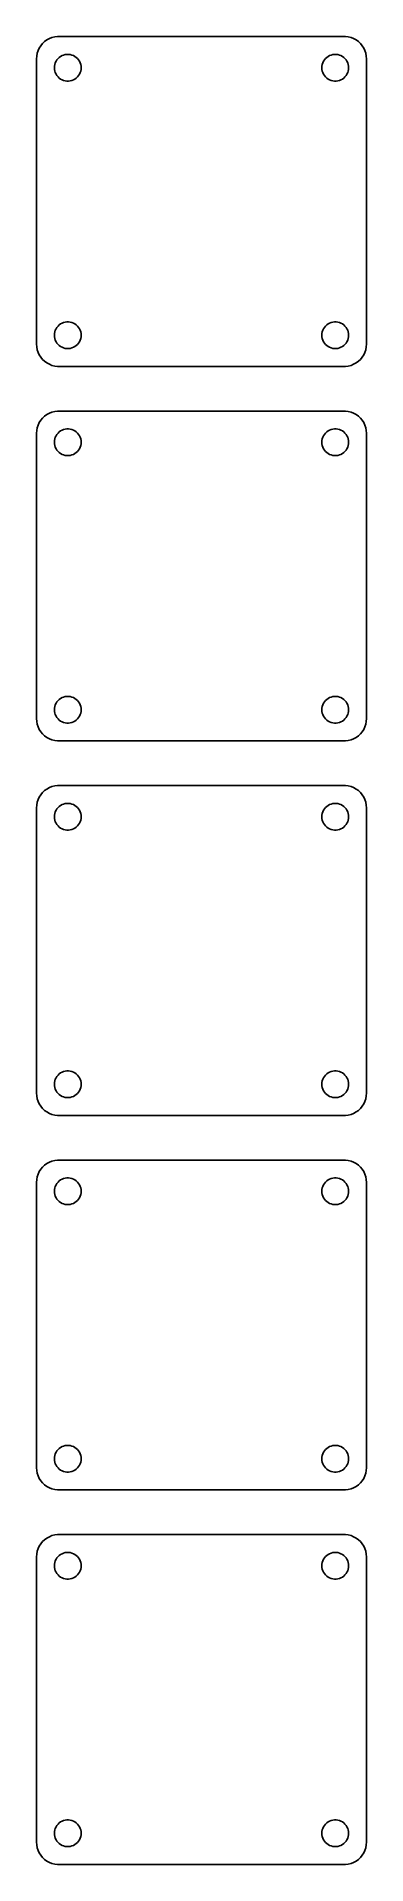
# Model space of a CAD drawing. Header units: metres. Extents: x -37 to 37, y 383 to 793.
import ezdxf

# ---------------------------------------------------------------- set-up
doc = ezdxf.new("R2010")
doc.units = ezdxf.units.M

msp = doc.modelspace()

# ---------------------------------------------------------------- linework, layer by layer
for p, q in [((-35.6448, 791.423), (-36.0451, 790.939)), ((-35.1871, 791.853), (-35.6448, 791.423)), ((-34.6791, 792.222), (-35.1871, 791.853)), ((-34.1289, 792.524), (-34.6791, 792.222)), ((-33.5451, 792.755), (-34.1289, 792.524)), ((-32.9369, 792.911), (-33.5451, 792.755)), ((-32.3139, 792.99), (-32.9369, 792.911)), ((32.3139, 792.99), (-32.3139, 792.99)), ((32.9369, 792.911), (32.3139, 792.99)), ((33.5451, 792.755), (32.9369, 792.911)), ((34.1289, 792.524), (33.5451, 792.755)), ((34.6791, 792.222), (34.1289, 792.524)), ((35.1871, 791.853), (34.6791, 792.222)), ((35.6448, 791.423), (35.1871, 791.853)), ((36.0451, 790.939), (35.6448, 791.423)), ((-36.9606, 788.627), (-37, 788)), ((-37, 788), (-37, 724)), ((-36.8429, 789.243), (-36.9606, 788.627)), ((-36.6489, 789.841), (-36.8429, 789.243)), ((-36.3815, 790.409), (-36.6489, 789.841)), ((-36.0451, 790.939), (-36.3815, 790.409)), ((-32.7893, 787.104), (-32.6289, 787.445)), ((-32.6289, 787.445), (-32.427, 787.763)), ((-32.427, 787.763), (-32.1869, 788.054)), ((-32.1869, 788.054), (-31.9123, 788.312)), ((-31.9123, 788.312), (-31.6075, 788.533)), ((-31.6075, 788.533), (-31.2773, 788.714)), ((-31.2773, 788.714), (-30.927, 788.853)), ((-30.927, 788.853), (-30.5621, 788.947)), ((-30.5621, 788.947), (-30.1884, 788.994)), ((-30.1884, 788.994), (-29.8116, 788.994)), ((-29.8116, 788.994), (-29.4379, 788.947)), ((-29.4379, 788.947), (-29.0729, 788.853)), ((-29.0729, 788.853), (-28.7227, 788.714)), ((-28.7227, 788.714), (-28.3925, 788.533)), ((-28.3925, 788.533), (-28.0877, 788.312)), ((-28.0877, 788.312), (-27.8131, 788.054)), ((-27.8131, 788.054), (-27.5729, 787.763)), ((-27.5729, 787.763), (-27.3711, 787.445)), ((-27.3711, 787.445), (-27.2107, 787.104)), ((27.2107, 787.104), (27.3711, 787.445)), ((27.3711, 787.445), (27.5729, 787.763)), ((27.5729, 787.763), (27.8131, 788.054)), ((27.8131, 788.054), (28.0877, 788.312)), ((28.0877, 788.312), (28.3925, 788.533)), ((28.3925, 788.533), (28.7227, 788.714)), ((28.7227, 788.714), (29.0729, 788.853)), ((29.0729, 788.853), (29.4379, 788.947)), ((29.4379, 788.947), (29.8116, 788.994)), ((29.8116, 788.994), (30.1884, 788.994)), ((30.1884, 788.994), (30.5621, 788.947)), ((30.5621, 788.947), (30.927, 788.853)), ((30.927, 788.853), (31.2773, 788.714)), ((31.2773, 788.714), (31.6075, 788.533)), ((31.6075, 788.533), (31.9123, 788.312)), ((31.9123, 788.312), (32.1869, 788.054)), ((32.1869, 788.054), (32.427, 787.763)), ((32.427, 787.763), (32.6289, 787.445)), ((32.6289, 787.445), (32.7893, 787.104)), ((36.3815, 790.409), (36.0451, 790.939)), ((36.6489, 789.841), (36.3815, 790.409)), ((36.8429, 789.243), (36.6489, 789.841)), ((36.9606, 788.627), (36.8429, 789.243)), ((37, 788), (36.9606, 788.627)), ((37, 724), (37, 788)), ((-33, 786), (-32.9763, 786.376)), ((-32.9763, 785.624), (-33, 786)), ((-32.9763, 786.376), (-32.9057, 786.746)), ((-32.9057, 785.254), (-32.9763, 785.624)), ((-32.9057, 786.746), (-32.7893, 787.104)), ((-32.7893, 784.896), (-32.9057, 785.254)), ((-32.6289, 784.555), (-32.7893, 784.896)), ((-32.427, 784.237), (-32.6289, 784.555)), ((-32.1869, 783.946), (-32.427, 784.237)), ((-31.9123, 783.688), (-32.1869, 783.946)), ((-31.6075, 783.467), (-31.9123, 783.688)), ((-31.2773, 783.286), (-31.6075, 783.467)), ((-30.927, 783.147), (-31.2773, 783.286)), ((-30.5621, 783.053), (-30.927, 783.147)), ((-29.0729, 783.147), (-29.4379, 783.053)), ((-28.7227, 783.286), (-29.0729, 783.147)), ((-28.3925, 783.467), (-28.7227, 783.286)), ((-28.0877, 783.688), (-28.3925, 783.467)), ((-27.8131, 783.946), (-28.0877, 783.688)), ((-27.5729, 784.237), (-27.8131, 783.946)), ((-27.3711, 784.555), (-27.5729, 784.237)), ((-27.2107, 784.896), (-27.3711, 784.555)), ((-27.2107, 787.104), (-27.0942, 786.746)), ((-27.0942, 785.254), (-27.2107, 784.896)), ((-27.0942, 786.746), (-27.0237, 786.376)), ((-27.0237, 785.624), (-27.0942, 785.254)), ((-27.0237, 786.376), (-27, 786)), ((-27, 786), (-27.0237, 785.624)), ((27, 786), (27.0237, 786.376)), ((27.0237, 785.624), (27, 786)), ((27.0237, 786.376), (27.0942, 786.746)), ((27.0942, 785.254), (27.0237, 785.624)), ((27.0942, 786.746), (27.2107, 787.104)), ((27.2107, 784.896), (27.0942, 785.254)), ((27.3711, 784.555), (27.2107, 784.896)), ((27.5729, 784.237), (27.3711, 784.555)), ((27.8131, 783.946), (27.5729, 784.237)), ((28.0877, 783.688), (27.8131, 783.946)), ((28.3925, 783.467), (28.0877, 783.688)), ((28.7227, 783.286), (28.3925, 783.467)), ((29.0729, 783.147), (28.7227, 783.286)), ((29.4379, 783.053), (29.0729, 783.147)), ((30.927, 783.147), (30.5621, 783.053)), ((31.2773, 783.286), (30.927, 783.147)), ((31.6075, 783.467), (31.2773, 783.286)), ((31.9123, 783.688), (31.6075, 783.467)), ((32.1869, 783.946), (31.9123, 783.688)), ((32.427, 784.237), (32.1869, 783.946)), ((32.6289, 784.555), (32.427, 784.237)), ((32.7893, 784.896), (32.6289, 784.555)), ((32.7893, 787.104), (32.9057, 786.746)), ((32.9057, 785.254), (32.7893, 784.896)), ((32.9057, 786.746), (32.9763, 786.376)), ((32.9763, 785.624), (32.9057, 785.254)), ((32.9763, 786.376), (33, 786)), ((33, 786), (32.9763, 785.624)), ((-30.1884, 783.006), (-30.5621, 783.053)), ((-29.8116, 783.006), (-30.1884, 783.006)), ((-29.4379, 783.053), (-29.8116, 783.006)), ((29.8116, 783.006), (29.4379, 783.053)), ((30.1884, 783.006), (29.8116, 783.006)), ((30.5621, 783.053), (30.1884, 783.006)), ((-33, 726), (-32.9763, 726.376)), ((-32.9763, 725.624), (-33, 726)), ((-32.9763, 726.376), (-32.9057, 726.746)), ((-32.9057, 726.746), (-32.7893, 727.104)), ((-32.7893, 727.104), (-32.6289, 727.445)), ((-32.6289, 727.445), (-32.427, 727.763)), ((-32.427, 727.763), (-32.1869, 728.054)), ((-32.1869, 728.054), (-31.9123, 728.312)), ((-31.9123, 728.312), (-31.6075, 728.533)), ((-31.6075, 728.533), (-31.2773, 728.714)), ((-31.2773, 728.714), (-30.927, 728.853)), ((-30.927, 728.853), (-30.5621, 728.947)), ((-30.5621, 728.947), (-30.1884, 728.994)), ((-30.1884, 728.994), (-29.8116, 728.994)), ((-29.8116, 728.994), (-29.4379, 728.947)), ((-29.4379, 728.947), (-29.0729, 728.853)), ((-29.0729, 728.853), (-28.7227, 728.714)), ((-28.7227, 728.714), (-28.3925, 728.533)), ((-28.3925, 728.533), (-28.0877, 728.312)), ((-28.0877, 728.312), (-27.8131, 728.054)), ((-27.8131, 728.054), (-27.5729, 727.763)), ((-27.5729, 727.763), (-27.3711, 727.445)), ((-27.3711, 727.445), (-27.2107, 727.104)), ((-27.2107, 727.104), (-27.0942, 726.746)), ((-27.0942, 726.746), (-27.0237, 726.376)), ((-27.0237, 726.376), (-27, 726)), ((-27, 726), (-27.0237, 725.624)), ((27, 726), (27.0237, 726.376)), ((27.0237, 725.624), (27, 726)), ((27.0237, 726.376), (27.0942, 726.746)), ((27.0942, 726.746), (27.2107, 727.104)), ((27.2107, 727.104), (27.3711, 727.445)), ((27.3711, 727.445), (27.5729, 727.763)), ((27.5729, 727.763), (27.8131, 728.054)), ((27.8131, 728.054), (28.0877, 728.312)), ((28.0877, 728.312), (28.3925, 728.533)), ((28.3925, 728.533), (28.7227, 728.714)), ((28.7227, 728.714), (29.0729, 728.853)), ((29.0729, 728.853), (29.4379, 728.947)), ((29.4379, 728.947), (29.8116, 728.994)), ((29.8116, 728.994), (30.1884, 728.994)), ((30.1884, 728.994), (30.5621, 728.947)), ((30.5621, 728.947), (30.927, 728.853)), ((30.927, 728.853), (31.2773, 728.714)), ((31.2773, 728.714), (31.6075, 728.533)), ((31.6075, 728.533), (31.9123, 728.312)), ((31.9123, 728.312), (32.1869, 728.054)), ((32.1869, 728.054), (32.427, 727.763)), ((32.427, 727.763), (32.6289, 727.445)), ((32.6289, 727.445), (32.7893, 727.104)), ((32.7893, 727.104), (32.9057, 726.746)), ((32.9057, 726.746), (32.9763, 726.376)), ((32.9763, 726.376), (33, 726)), ((33, 726), (32.9763, 725.624)), ((-37, 724), (-36.9606, 723.373)), ((-36.9606, 723.373), (-36.8429, 722.757)), ((-36.8429, 722.757), (-36.6489, 722.159)), ((-36.6489, 722.159), (-36.3815, 721.591)), ((-36.3815, 721.591), (-36.0451, 721.061)), ((-32.9057, 725.254), (-32.9763, 725.624)), ((-32.7893, 724.896), (-32.9057, 725.254)), ((-32.6289, 724.555), (-32.7893, 724.896)), ((-32.427, 724.237), (-32.6289, 724.555)), ((-32.1869, 723.946), (-32.427, 724.237)), ((-31.9123, 723.688), (-32.1869, 723.946)), ((-31.6075, 723.467), (-31.9123, 723.688)), ((-31.2773, 723.286), (-31.6075, 723.467)), ((-30.927, 723.147), (-31.2773, 723.286)), ((-30.5621, 723.053), (-30.927, 723.147)), ((-30.1884, 723.006), (-30.5621, 723.053)), ((-29.8116, 723.006), (-30.1884, 723.006)), ((-29.4379, 723.053), (-29.8116, 723.006)), ((-29.0729, 723.147), (-29.4379, 723.053)), ((-28.7227, 723.286), (-29.0729, 723.147)), ((-28.3925, 723.467), (-28.7227, 723.286)), ((-28.0877, 723.688), (-28.3925, 723.467)), ((-27.8131, 723.946), (-28.0877, 723.688)), ((-27.5729, 724.237), (-27.8131, 723.946)), ((-27.3711, 724.555), (-27.5729, 724.237)), ((-27.2107, 724.896), (-27.3711, 724.555)), ((-27.0942, 725.254), (-27.2107, 724.896)), ((-27.0237, 725.624), (-27.0942, 725.254)), ((27.0942, 725.254), (27.0237, 725.624)), ((27.2107, 724.896), (27.0942, 725.254)), ((27.3711, 724.555), (27.2107, 724.896)), ((27.5729, 724.237), (27.3711, 724.555)), ((27.8131, 723.946), (27.5729, 724.237)), ((28.0877, 723.688), (27.8131, 723.946)), ((28.3925, 723.467), (28.0877, 723.688)), ((28.7227, 723.286), (28.3925, 723.467)), ((29.0729, 723.147), (28.7227, 723.286)), ((29.4379, 723.053), (29.0729, 723.147)), ((29.8116, 723.006), (29.4379, 723.053)), ((30.1884, 723.006), (29.8116, 723.006)), ((30.5621, 723.053), (30.1884, 723.006)), ((30.927, 723.147), (30.5621, 723.053)), ((31.2773, 723.286), (30.927, 723.147)), ((31.6075, 723.467), (31.2773, 723.286)), ((31.9123, 723.688), (31.6075, 723.467)), ((32.1869, 723.946), (31.9123, 723.688)), ((32.427, 724.237), (32.1869, 723.946)), ((32.6289, 724.555), (32.427, 724.237)), ((32.7893, 724.896), (32.6289, 724.555)), ((32.9057, 725.254), (32.7893, 724.896)), ((32.9763, 725.624), (32.9057, 725.254)), ((36.0451, 721.061), (36.3815, 721.591)), ((36.3815, 721.591), (36.6489, 722.159)), ((36.6489, 722.159), (36.8429, 722.757)), ((36.8429, 722.757), (36.9606, 723.373)), ((36.9606, 723.373), (37, 724)), ((-36.0451, 721.061), (-35.6448, 720.577)), ((-35.6448, 720.577), (-35.1871, 720.147)), ((-35.1871, 720.147), (-34.6791, 719.778)), ((-34.6791, 719.778), (-34.1289, 719.476)), ((-34.1289, 719.476), (-33.5451, 719.245)), ((-33.5451, 719.245), (-32.9369, 719.089)), ((-32.9369, 719.089), (-32.3139, 719.01)), ((-32.3139, 719.01), (32.3139, 719.01)), ((32.3139, 719.01), (32.9369, 719.089)), ((32.9369, 719.089), (33.5451, 719.245)), ((33.5451, 719.245), (34.1289, 719.476)), ((34.1289, 719.476), (34.6791, 719.778)), ((34.6791, 719.778), (35.1871, 720.147)), ((35.1871, 720.147), (35.6448, 720.577)), ((35.6448, 720.577), (36.0451, 721.061)), ((-36.8429, 705.243), (-36.9606, 704.627)), ((-36.6489, 705.841), (-36.8429, 705.243)), ((-36.3815, 706.409), (-36.6489, 705.841)), ((-36.0451, 706.939), (-36.3815, 706.409)), ((-35.6448, 707.423), (-36.0451, 706.939)), ((-35.1871, 707.853), (-35.6448, 707.423)), ((-34.6791, 708.222), (-35.1871, 707.853)), ((-34.1289, 708.524), (-34.6791, 708.222)), ((-33.5451, 708.755), (-34.1289, 708.524)), ((-32.9369, 708.911), (-33.5451, 708.755)), ((-32.3139, 708.99), (-32.9369, 708.911)), ((32.3139, 708.99), (-32.3139, 708.99)), ((32.9369, 708.911), (32.3139, 708.99)), ((33.5451, 708.755), (32.9369, 708.911)), ((34.1289, 708.524), (33.5451, 708.755)), ((34.6791, 708.222), (34.1289, 708.524)), ((35.1871, 707.853), (34.6791, 708.222)), ((35.6448, 707.423), (35.1871, 707.853)), ((36.0451, 706.939), (35.6448, 707.423)), ((36.3815, 706.409), (36.0451, 706.939)), ((36.6489, 705.841), (36.3815, 706.409)), ((36.8429, 705.243), (36.6489, 705.841)), ((36.9606, 704.627), (36.8429, 705.243)), ((-36.9606, 704.627), (-37, 704)), ((-37, 704), (-37, 640)), ((-33, 702), (-32.9763, 702.376)), ((-32.9763, 701.624), (-33, 702)), ((-32.9763, 702.376), (-32.9057, 702.746)), ((-32.9057, 701.254), (-32.9763, 701.624)), ((-32.9057, 702.746), (-32.7893, 703.104)), ((-32.7893, 700.896), (-32.9057, 701.254)), ((-32.7893, 703.104), (-32.6289, 703.445)), ((-32.6289, 703.445), (-32.427, 703.763)), ((-32.427, 703.763), (-32.1869, 704.054)), ((-32.1869, 704.054), (-31.9123, 704.312)), ((-31.9123, 704.312), (-31.6075, 704.533)), ((-31.6075, 704.533), (-31.2773, 704.714)), ((-31.2773, 704.714), (-30.927, 704.853)), ((-30.927, 704.853), (-30.5621, 704.947)), ((-30.5621, 704.947), (-30.1884, 704.994)), ((-30.1884, 704.994), (-29.8116, 704.994)), ((-29.8116, 704.994), (-29.4379, 704.947)), ((-29.4379, 704.947), (-29.0729, 704.853)), ((-29.0729, 704.853), (-28.7227, 704.714)), ((-28.7227, 704.714), (-28.3925, 704.533)), ((-28.3925, 704.533), (-28.0877, 704.312)), ((-28.0877, 704.312), (-27.8131, 704.054)), ((-27.8131, 704.054), (-27.5729, 703.763)), ((-27.5729, 703.763), (-27.3711, 703.445)), ((-27.3711, 703.445), (-27.2107, 703.104)), ((-27.2107, 703.104), (-27.0942, 702.746)), ((-27.0942, 701.254), (-27.2107, 700.896)), ((-27.0942, 702.746), (-27.0237, 702.376)), ((-27.0237, 701.624), (-27.0942, 701.254)), ((-27.0237, 702.376), (-27, 702)), ((-27, 702), (-27.0237, 701.624)), ((27, 702), (27.0237, 702.376)), ((27.0237, 701.624), (27, 702)), ((27.0237, 702.376), (27.0942, 702.746)), ((27.0942, 701.254), (27.0237, 701.624)), ((27.0942, 702.746), (27.2107, 703.104)), ((27.2107, 700.896), (27.0942, 701.254)), ((27.2107, 703.104), (27.3711, 703.445)), ((27.3711, 703.445), (27.5729, 703.763)), ((27.5729, 703.763), (27.8131, 704.054)), ((27.8131, 704.054), (28.0877, 704.312)), ((28.0877, 704.312), (28.3925, 704.533)), ((28.3925, 704.533), (28.7227, 704.714)), ((28.7227, 704.714), (29.0729, 704.853)), ((29.0729, 704.853), (29.4379, 704.947)), ((29.4379, 704.947), (29.8116, 704.994)), ((29.8116, 704.994), (30.1884, 704.994)), ((30.1884, 704.994), (30.5621, 704.947)), ((30.5621, 704.947), (30.927, 704.853)), ((30.927, 704.853), (31.2773, 704.714)), ((31.2773, 704.714), (31.6075, 704.533)), ((31.6075, 704.533), (31.9123, 704.312)), ((31.9123, 704.312), (32.1869, 704.054)), ((32.1869, 704.054), (32.427, 703.763)), ((32.427, 703.763), (32.6289, 703.445)), ((32.6289, 703.445), (32.7893, 703.104)), ((32.7893, 703.104), (32.9057, 702.746)), ((32.9057, 701.254), (32.7893, 700.896)), ((32.9057, 702.746), (32.9763, 702.376)), ((32.9763, 701.624), (32.9057, 701.254)), ((32.9763, 702.376), (33, 702)), ((33, 702), (32.9763, 701.624)), ((37, 704), (36.9606, 704.627)), ((37, 640), (37, 704)), ((-32.6289, 700.555), (-32.7893, 700.896)), ((-32.427, 700.237), (-32.6289, 700.555)), ((-32.1869, 699.946), (-32.427, 700.237)), ((-31.9123, 699.688), (-32.1869, 699.946)), ((-31.6075, 699.467), (-31.9123, 699.688)), ((-31.2773, 699.286), (-31.6075, 699.467)), ((-30.927, 699.147), (-31.2773, 699.286)), ((-30.5621, 699.053), (-30.927, 699.147)), ((-30.1884, 699.006), (-30.5621, 699.053)), ((-29.8116, 699.006), (-30.1884, 699.006)), ((-29.4379, 699.053), (-29.8116, 699.006)), ((-29.0729, 699.147), (-29.4379, 699.053)), ((-28.7227, 699.286), (-29.0729, 699.147)), ((-28.3925, 699.467), (-28.7227, 699.286)), ((-28.0877, 699.688), (-28.3925, 699.467)), ((-27.8131, 699.946), (-28.0877, 699.688)), ((-27.5729, 700.237), (-27.8131, 699.946)), ((-27.3711, 700.555), (-27.5729, 700.237)), ((-27.2107, 700.896), (-27.3711, 700.555)), ((27.3711, 700.555), (27.2107, 700.896)), ((27.5729, 700.237), (27.3711, 700.555)), ((27.8131, 699.946), (27.5729, 700.237)), ((28.0877, 699.688), (27.8131, 699.946)), ((28.3925, 699.467), (28.0877, 699.688)), ((28.7227, 699.286), (28.3925, 699.467)), ((29.0729, 699.147), (28.7227, 699.286)), ((29.4379, 699.053), (29.0729, 699.147)), ((29.8116, 699.006), (29.4379, 699.053)), ((30.1884, 699.006), (29.8116, 699.006)), ((30.5621, 699.053), (30.1884, 699.006)), ((30.927, 699.147), (30.5621, 699.053)), ((31.2773, 699.286), (30.927, 699.147)), ((31.6075, 699.467), (31.2773, 699.286)), ((31.9123, 699.688), (31.6075, 699.467)), ((32.1869, 699.946), (31.9123, 699.688)), ((32.427, 700.237), (32.1869, 699.946)), ((32.6289, 700.555), (32.427, 700.237)), ((32.7893, 700.896), (32.6289, 700.555)), ((-32.6289, 643.445), (-32.427, 643.763)), ((-32.427, 643.763), (-32.1869, 644.054)), ((-32.1869, 644.054), (-31.9123, 644.312)), ((-31.9123, 644.312), (-31.6075, 644.533)), ((-31.6075, 644.533), (-31.2773, 644.714)), ((-31.2773, 644.714), (-30.927, 644.853)), ((-30.927, 644.853), (-30.5621, 644.947)), ((-30.5621, 644.947), (-30.1884, 644.994)), ((-30.1884, 644.994), (-29.8116, 644.994)), ((-29.8116, 644.994), (-29.4379, 644.947)), ((-29.4379, 644.947), (-29.0729, 644.853)), ((-29.0729, 644.853), (-28.7227, 644.714)), ((-28.7227, 644.714), (-28.3925, 644.533)), ((-28.3925, 644.533), (-28.0877, 644.312)), ((-28.0877, 644.312), (-27.8131, 644.054)), ((-27.8131, 644.054), (-27.5729, 643.763)), ((-27.5729, 643.763), (-27.3711, 643.445)), ((27.3711, 643.445), (27.5729, 643.763)), ((27.5729, 643.763), (27.8131, 644.054)), ((27.8131, 644.054), (28.0877, 644.312)), ((28.0877, 644.312), (28.3925, 644.533)), ((28.3925, 644.533), (28.7227, 644.714)), ((28.7227, 644.714), (29.0729, 644.853)), ((29.0729, 644.853), (29.4379, 644.947)), ((29.4379, 644.947), (29.8116, 644.994)), ((29.8116, 644.994), (30.1884, 644.994)), ((30.1884, 644.994), (30.5621, 644.947)), ((30.5621, 644.947), (30.927, 644.853)), ((30.927, 644.853), (31.2773, 644.714)), ((31.2773, 644.714), (31.6075, 644.533)), ((31.6075, 644.533), (31.9123, 644.312)), ((31.9123, 644.312), (32.1869, 644.054)), ((32.1869, 644.054), (32.427, 643.763)), ((32.427, 643.763), (32.6289, 643.445)), ((-37, 640), (-36.9606, 639.373)), ((-33, 642), (-32.9763, 642.376)), ((-32.9763, 641.624), (-33, 642)), ((-32.9763, 642.376), (-32.9057, 642.746)), ((-32.9057, 641.254), (-32.9763, 641.624)), ((-32.9057, 642.746), (-32.7893, 643.104)), ((-32.7893, 640.896), (-32.9057, 641.254)), ((-32.7893, 643.104), (-32.6289, 643.445)), ((-32.6289, 640.555), (-32.7893, 640.896)), ((-32.427, 640.237), (-32.6289, 640.555)), ((-32.1869, 639.946), (-32.427, 640.237)), ((-31.9123, 639.688), (-32.1869, 639.946)), ((-31.6075, 639.467), (-31.9123, 639.688)), ((-28.0877, 639.688), (-28.3925, 639.467)), ((-27.8131, 639.946), (-28.0877, 639.688)), ((-27.5729, 640.237), (-27.8131, 639.946)), ((-27.3711, 640.555), (-27.5729, 640.237)), ((-27.3711, 643.445), (-27.2107, 643.104)), ((-27.2107, 640.896), (-27.3711, 640.555)), ((-27.2107, 643.104), (-27.0942, 642.746)), ((-27.0942, 641.254), (-27.2107, 640.896)), ((-27.0942, 642.746), (-27.0237, 642.376)), ((-27.0237, 641.624), (-27.0942, 641.254)), ((-27.0237, 642.376), (-27, 642)), ((-27, 642), (-27.0237, 641.624)), ((27, 642), (27.0237, 642.376)), ((27.0237, 641.624), (27, 642)), ((27.0237, 642.376), (27.0942, 642.746)), ((27.0942, 641.254), (27.0237, 641.624)), ((27.0942, 642.746), (27.2107, 643.104)), ((27.2107, 640.896), (27.0942, 641.254)), ((27.2107, 643.104), (27.3711, 643.445)), ((27.3711, 640.555), (27.2107, 640.896)), ((27.5729, 640.237), (27.3711, 640.555)), ((27.8131, 639.946), (27.5729, 640.237)), ((28.0877, 639.688), (27.8131, 639.946)), ((28.3925, 639.467), (28.0877, 639.688)), ((31.9123, 639.688), (31.6075, 639.467)), ((32.1869, 639.946), (31.9123, 639.688)), ((32.427, 640.237), (32.1869, 639.946)), ((32.6289, 640.555), (32.427, 640.237)), ((32.6289, 643.445), (32.7893, 643.104)), ((32.7893, 640.896), (32.6289, 640.555)), ((32.7893, 643.104), (32.9057, 642.746)), ((32.9057, 641.254), (32.7893, 640.896)), ((32.9057, 642.746), (32.9763, 642.376)), ((32.9763, 641.624), (32.9057, 641.254)), ((32.9763, 642.376), (33, 642)), ((33, 642), (32.9763, 641.624)), ((36.9606, 639.373), (37, 640)), ((-36.9606, 639.373), (-36.8429, 638.757)), ((-36.8429, 638.757), (-36.6489, 638.159)), ((-36.6489, 638.159), (-36.3815, 637.591)), ((-36.3815, 637.591), (-36.0451, 637.061)), ((-36.0451, 637.061), (-35.6448, 636.577)), ((-35.6448, 636.577), (-35.1871, 636.147)), ((-35.1871, 636.147), (-34.6791, 635.778)), ((-34.6791, 635.778), (-34.1289, 635.476)), ((-34.1289, 635.476), (-33.5451, 635.245)), ((-31.2773, 639.286), (-31.6075, 639.467)), ((-30.927, 639.147), (-31.2773, 639.286)), ((-30.5621, 639.053), (-30.927, 639.147)), ((-30.1884, 639.006), (-30.5621, 639.053)), ((-29.8116, 639.006), (-30.1884, 639.006)), ((-29.4379, 639.053), (-29.8116, 639.006)), ((-29.0729, 639.147), (-29.4379, 639.053)), ((-28.7227, 639.286), (-29.0729, 639.147)), ((-28.3925, 639.467), (-28.7227, 639.286)), ((28.7227, 639.286), (28.3925, 639.467)), ((29.0729, 639.147), (28.7227, 639.286)), ((29.4379, 639.053), (29.0729, 639.147)), ((29.8116, 639.006), (29.4379, 639.053)), ((30.1884, 639.006), (29.8116, 639.006)), ((30.5621, 639.053), (30.1884, 639.006)), ((30.927, 639.147), (30.5621, 639.053)), ((31.2773, 639.286), (30.927, 639.147)), ((31.6075, 639.467), (31.2773, 639.286)), ((33.5451, 635.245), (34.1289, 635.476)), ((34.1289, 635.476), (34.6791, 635.778)), ((34.6791, 635.778), (35.1871, 636.147)), ((35.1871, 636.147), (35.6448, 636.577)), ((35.6448, 636.577), (36.0451, 637.061)), ((36.0451, 637.061), (36.3815, 637.591)), ((36.3815, 637.591), (36.6489, 638.159)), ((36.6489, 638.159), (36.8429, 638.757)), ((36.8429, 638.757), (36.9606, 639.373)), ((-33.5451, 635.245), (-32.9369, 635.089)), ((-32.9369, 635.089), (-32.3139, 635.01)), ((-32.3139, 635.01), (32.3139, 635.01)), ((32.3139, 635.01), (32.9369, 635.089)), ((32.9369, 635.089), (33.5451, 635.245)), ((-35.6448, 623.423), (-36.0451, 622.939)), ((-35.1871, 623.853), (-35.6448, 623.423)), ((-34.6791, 624.222), (-35.1871, 623.853)), ((-34.1289, 624.524), (-34.6791, 624.222)), ((-33.5451, 624.755), (-34.1289, 624.524)), ((-32.9369, 624.911), (-33.5451, 624.755)), ((-32.3139, 624.99), (-32.9369, 624.911)), ((32.3139, 624.99), (-32.3139, 624.99)), ((32.9369, 624.911), (32.3139, 624.99)), ((33.5451, 624.755), (32.9369, 624.911)), ((34.1289, 624.524), (33.5451, 624.755)), ((34.6791, 624.222), (34.1289, 624.524)), ((35.1871, 623.853), (34.6791, 624.222)), ((35.6448, 623.423), (35.1871, 623.853)), ((36.0451, 622.939), (35.6448, 623.423)), ((-36.9606, 620.627), (-37, 620)), ((-37, 620), (-37, 556)), ((-36.8429, 621.243), (-36.9606, 620.627)), ((-36.6489, 621.841), (-36.8429, 621.243)), ((-36.3815, 622.409), (-36.6489, 621.841)), ((-36.0451, 622.939), (-36.3815, 622.409)), ((-32.9057, 618.746), (-32.7893, 619.104)), ((-32.7893, 619.104), (-32.6289, 619.445)), ((-32.6289, 619.445), (-32.427, 619.763)), ((-32.427, 619.763), (-32.1869, 620.054)), ((-32.1869, 620.054), (-31.9123, 620.312)), ((-31.9123, 620.312), (-31.6075, 620.533)), ((-31.6075, 620.533), (-31.2773, 620.714)), ((-31.2773, 620.714), (-30.927, 620.853)), ((-30.927, 620.853), (-30.5621, 620.947)), ((-30.5621, 620.947), (-30.1884, 620.994)), ((-30.1884, 620.994), (-29.8116, 620.994)), ((-29.8116, 620.994), (-29.4379, 620.947)), ((-29.4379, 620.947), (-29.0729, 620.853)), ((-29.0729, 620.853), (-28.7227, 620.714)), ((-28.7227, 620.714), (-28.3925, 620.533)), ((-28.3925, 620.533), (-28.0877, 620.312)), ((-28.0877, 620.312), (-27.8131, 620.054)), ((-27.8131, 620.054), (-27.5729, 619.763)), ((-27.5729, 619.763), (-27.3711, 619.445)), ((-27.3711, 619.445), (-27.2107, 619.104)), ((-27.2107, 619.104), (-27.0942, 618.746)), ((27.0942, 618.746), (27.2107, 619.104)), ((27.2107, 619.104), (27.3711, 619.445)), ((27.3711, 619.445), (27.5729, 619.763)), ((27.5729, 619.763), (27.8131, 620.054)), ((27.8131, 620.054), (28.0877, 620.312)), ((28.0877, 620.312), (28.3925, 620.533)), ((28.3925, 620.533), (28.7227, 620.714)), ((28.7227, 620.714), (29.0729, 620.853)), ((29.0729, 620.853), (29.4379, 620.947)), ((29.4379, 620.947), (29.8116, 620.994)), ((29.8116, 620.994), (30.1884, 620.994)), ((30.1884, 620.994), (30.5621, 620.947)), ((30.5621, 620.947), (30.927, 620.853)), ((30.927, 620.853), (31.2773, 620.714)), ((31.2773, 620.714), (31.6075, 620.533)), ((31.6075, 620.533), (31.9123, 620.312)), ((31.9123, 620.312), (32.1869, 620.054)), ((32.1869, 620.054), (32.427, 619.763)), ((32.427, 619.763), (32.6289, 619.445)), ((32.6289, 619.445), (32.7893, 619.104)), ((32.7893, 619.104), (32.9057, 618.746)), ((36.3815, 622.409), (36.0451, 622.939)), ((36.6489, 621.841), (36.3815, 622.409)), ((36.8429, 621.243), (36.6489, 621.841)), ((36.9606, 620.627), (36.8429, 621.243)), ((37, 620), (36.9606, 620.627)), ((37, 556), (37, 620)), ((-33, 618), (-32.9763, 618.376)), ((-32.9763, 617.624), (-33, 618)), ((-32.9763, 618.376), (-32.9057, 618.746)), ((-32.9057, 617.254), (-32.9763, 617.624)), ((-32.7893, 616.896), (-32.9057, 617.254)), ((-32.6289, 616.555), (-32.7893, 616.896)), ((-32.427, 616.237), (-32.6289, 616.555)), ((-32.1869, 615.946), (-32.427, 616.237)), ((-31.9123, 615.688), (-32.1869, 615.946)), ((-31.6075, 615.467), (-31.9123, 615.688)), ((-31.2773, 615.286), (-31.6075, 615.467)), ((-30.927, 615.147), (-31.2773, 615.286)), ((-30.5621, 615.053), (-30.927, 615.147)), ((-30.1884, 615.006), (-30.5621, 615.053)), ((-29.8116, 615.006), (-30.1884, 615.006)), ((-29.4379, 615.053), (-29.8116, 615.006)), ((-29.0729, 615.147), (-29.4379, 615.053)), ((-28.7227, 615.286), (-29.0729, 615.147)), ((-28.3925, 615.467), (-28.7227, 615.286)), ((-28.0877, 615.688), (-28.3925, 615.467)), ((-27.8131, 615.946), (-28.0877, 615.688)), ((-27.5729, 616.237), (-27.8131, 615.946)), ((-27.3711, 616.555), (-27.5729, 616.237)), ((-27.2107, 616.896), (-27.3711, 616.555)), ((-27.0942, 617.254), (-27.2107, 616.896)), ((-27.0942, 618.746), (-27.0237, 618.376)), ((-27.0237, 617.624), (-27.0942, 617.254)), ((-27.0237, 618.376), (-27, 618)), ((-27, 618), (-27.0237, 617.624)), ((27, 618), (27.0237, 618.376)), ((27.0237, 617.624), (27, 618)), ((27.0237, 618.376), (27.0942, 618.746)), ((27.0942, 617.254), (27.0237, 617.624)), ((27.2107, 616.896), (27.0942, 617.254)), ((27.3711, 616.555), (27.2107, 616.896)), ((27.5729, 616.237), (27.3711, 616.555)), ((27.8131, 615.946), (27.5729, 616.237)), ((28.0877, 615.688), (27.8131, 615.946)), ((28.3925, 615.467), (28.0877, 615.688)), ((28.7227, 615.286), (28.3925, 615.467)), ((29.0729, 615.147), (28.7227, 615.286)), ((29.4379, 615.053), (29.0729, 615.147)), ((29.8116, 615.006), (29.4379, 615.053)), ((30.1884, 615.006), (29.8116, 615.006)), ((30.5621, 615.053), (30.1884, 615.006)), ((30.927, 615.147), (30.5621, 615.053)), ((31.2773, 615.286), (30.927, 615.147)), ((31.6075, 615.467), (31.2773, 615.286)), ((31.9123, 615.688), (31.6075, 615.467)), ((32.1869, 615.946), (31.9123, 615.688)), ((32.427, 616.237), (32.1869, 615.946)), ((32.6289, 616.555), (32.427, 616.237)), ((32.7893, 616.896), (32.6289, 616.555)), ((32.9057, 617.254), (32.7893, 616.896)), ((32.9057, 618.746), (32.9763, 618.376)), ((32.9763, 617.624), (32.9057, 617.254)), ((32.9763, 618.376), (33, 618)), ((33, 618), (32.9763, 617.624)), ((-33, 558), (-32.9763, 558.376)), ((-32.9763, 557.624), (-33, 558)), ((-32.9763, 558.376), (-32.9057, 558.746)), ((-32.9057, 557.254), (-32.9763, 557.624)), ((-32.9057, 558.746), (-32.7893, 559.104)), ((-32.7893, 559.104), (-32.6289, 559.445)), ((-32.6289, 559.445), (-32.427, 559.763)), ((-32.427, 559.763), (-32.1869, 560.054)), ((-32.1869, 560.054), (-31.9123, 560.312)), ((-31.9123, 560.312), (-31.6075, 560.533)), ((-31.6075, 560.533), (-31.2773, 560.714)), ((-31.2773, 560.714), (-30.927, 560.853)), ((-30.927, 560.853), (-30.5621, 560.947)), ((-30.5621, 560.947), (-30.1884, 560.994)), ((-30.1884, 560.994), (-29.8116, 560.994)), ((-29.8116, 560.994), (-29.4379, 560.947)), ((-29.4379, 560.947), (-29.0729, 560.853)), ((-29.0729, 560.853), (-28.7227, 560.714)), ((-28.7227, 560.714), (-28.3925, 560.533)), ((-28.3925, 560.533), (-28.0877, 560.312)), ((-28.0877, 560.312), (-27.8131, 560.054)), ((-27.8131, 560.054), (-27.5729, 559.763)), ((-27.5729, 559.763), (-27.3711, 559.445)), ((-27.3711, 559.445), (-27.2107, 559.104)), ((-27.2107, 559.104), (-27.0942, 558.746)), ((-27.0942, 558.746), (-27.0237, 558.376)), ((-27.0237, 557.624), (-27.0942, 557.254)), ((-27.0237, 558.376), (-27, 558)), ((-27, 558), (-27.0237, 557.624)), ((27, 558), (27.0237, 558.376)), ((27.0237, 557.624), (27, 558)), ((27.0237, 558.376), (27.0942, 558.746)), ((27.0942, 557.254), (27.0237, 557.624)), ((27.0942, 558.746), (27.2107, 559.104)), ((27.2107, 559.104), (27.3711, 559.445)), ((27.3711, 559.445), (27.5729, 559.763)), ((27.5729, 559.763), (27.8131, 560.054)), ((27.8131, 560.054), (28.0877, 560.312)), ((28.0877, 560.312), (28.3925, 560.533)), ((28.3925, 560.533), (28.7227, 560.714)), ((28.7227, 560.714), (29.0729, 560.853)), ((29.0729, 560.853), (29.4379, 560.947)), ((29.4379, 560.947), (29.8116, 560.994)), ((29.8116, 560.994), (30.1884, 560.994)), ((30.1884, 560.994), (30.5621, 560.947)), ((30.5621, 560.947), (30.927, 560.853)), ((30.927, 560.853), (31.2773, 560.714)), ((31.2773, 560.714), (31.6075, 560.533)), ((31.6075, 560.533), (31.9123, 560.312)), ((31.9123, 560.312), (32.1869, 560.054)), ((32.1869, 560.054), (32.427, 559.763)), ((32.427, 559.763), (32.6289, 559.445)), ((32.6289, 559.445), (32.7893, 559.104)), ((32.7893, 559.104), (32.9057, 558.746)), ((32.9057, 558.746), (32.9763, 558.376)), ((32.9763, 557.624), (32.9057, 557.254)), ((32.9763, 558.376), (33, 558)), ((33, 558), (32.9763, 557.624)), ((-37, 556), (-36.9606, 555.373)), ((-36.9606, 555.373), (-36.8429, 554.757)), ((-36.8429, 554.757), (-36.6489, 554.159)), ((-36.6489, 554.159), (-36.3815, 553.591)), ((-36.3815, 553.591), (-36.0451, 553.061)), ((-32.7893, 556.896), (-32.9057, 557.254)), ((-32.6289, 556.555), (-32.7893, 556.896)), ((-32.427, 556.237), (-32.6289, 556.555)), ((-32.1869, 555.946), (-32.427, 556.237)), ((-31.9123, 555.688), (-32.1869, 555.946)), ((-31.6075, 555.467), (-31.9123, 555.688)), ((-31.2773, 555.286), (-31.6075, 555.467)), ((-30.927, 555.147), (-31.2773, 555.286)), ((-30.5621, 555.053), (-30.927, 555.147)), ((-30.1884, 555.006), (-30.5621, 555.053)), ((-29.8116, 555.006), (-30.1884, 555.006)), ((-29.4379, 555.053), (-29.8116, 555.006)), ((-29.0729, 555.147), (-29.4379, 555.053)), ((-28.7227, 555.286), (-29.0729, 555.147)), ((-28.3925, 555.467), (-28.7227, 555.286)), ((-28.0877, 555.688), (-28.3925, 555.467)), ((-27.8131, 555.946), (-28.0877, 555.688)), ((-27.5729, 556.237), (-27.8131, 555.946)), ((-27.3711, 556.555), (-27.5729, 556.237)), ((-27.2107, 556.896), (-27.3711, 556.555)), ((-27.0942, 557.254), (-27.2107, 556.896)), ((27.2107, 556.896), (27.0942, 557.254)), ((27.3711, 556.555), (27.2107, 556.896)), ((27.5729, 556.237), (27.3711, 556.555)), ((27.8131, 555.946), (27.5729, 556.237)), ((28.0877, 555.688), (27.8131, 555.946)), ((28.3925, 555.467), (28.0877, 555.688)), ((28.7227, 555.286), (28.3925, 555.467)), ((29.0729, 555.147), (28.7227, 555.286)), ((29.4379, 555.053), (29.0729, 555.147)), ((29.8116, 555.006), (29.4379, 555.053)), ((30.1884, 555.006), (29.8116, 555.006)), ((30.5621, 555.053), (30.1884, 555.006)), ((30.927, 555.147), (30.5621, 555.053)), ((31.2773, 555.286), (30.927, 555.147)), ((31.6075, 555.467), (31.2773, 555.286)), ((31.9123, 555.688), (31.6075, 555.467)), ((32.1869, 555.946), (31.9123, 555.688)), ((32.427, 556.237), (32.1869, 555.946)), ((32.6289, 556.555), (32.427, 556.237)), ((32.7893, 556.896), (32.6289, 556.555)), ((32.9057, 557.254), (32.7893, 556.896)), ((36.0451, 553.061), (36.3815, 553.591)), ((36.3815, 553.591), (36.6489, 554.159)), ((36.6489, 554.159), (36.8429, 554.757)), ((36.8429, 554.757), (36.9606, 555.373)), ((36.9606, 555.373), (37, 556)), ((-36.0451, 553.061), (-35.6448, 552.577)), ((-35.6448, 552.577), (-35.1871, 552.147)), ((-35.1871, 552.147), (-34.6791, 551.778)), ((-34.6791, 551.778), (-34.1289, 551.476)), ((-34.1289, 551.476), (-33.5451, 551.245)), ((-33.5451, 551.245), (-32.9369, 551.089)), ((-32.9369, 551.089), (-32.3139, 551.01)), ((-32.3139, 551.01), (32.3139, 551.01)), ((32.3139, 551.01), (32.9369, 551.089)), ((32.9369, 551.089), (33.5451, 551.245)), ((33.5451, 551.245), (34.1289, 551.476)), ((34.1289, 551.476), (34.6791, 551.778)), ((34.6791, 551.778), (35.1871, 552.147)), ((35.1871, 552.147), (35.6448, 552.577)), ((35.6448, 552.577), (36.0451, 553.061)), ((-36.8429, 537.243), (-36.9606, 536.627)), ((-36.6489, 537.841), (-36.8429, 537.243)), ((-36.3815, 538.409), (-36.6489, 537.841)), ((-36.0451, 538.939), (-36.3815, 538.409)), ((-35.6448, 539.423), (-36.0451, 538.939)), ((-35.1871, 539.853), (-35.6448, 539.423)), ((-34.6791, 540.222), (-35.1871, 539.853)), ((-34.1289, 540.524), (-34.6791, 540.222)), ((-33.5451, 540.755), (-34.1289, 540.524)), ((-32.9369, 540.911), (-33.5451, 540.755)), ((-32.3139, 540.99), (-32.9369, 540.911)), ((32.3139, 540.99), (-32.3139, 540.99)), ((32.9369, 540.911), (32.3139, 540.99)), ((33.5451, 540.755), (32.9369, 540.911)), ((34.1289, 540.524), (33.5451, 540.755)), ((34.6791, 540.222), (34.1289, 540.524)), ((35.1871, 539.853), (34.6791, 540.222)), ((35.6448, 539.423), (35.1871, 539.853)), ((36.0451, 538.939), (35.6448, 539.423)), ((36.3815, 538.409), (36.0451, 538.939)), ((36.6489, 537.841), (36.3815, 538.409)), ((36.8429, 537.243), (36.6489, 537.841)), ((36.9606, 536.627), (36.8429, 537.243)), ((-36.9606, 536.627), (-37, 536)), ((-37, 536), (-37, 472)), ((-33, 534), (-32.9763, 534.376)), ((-32.9763, 533.624), (-33, 534)), ((-32.9763, 534.376), (-32.9057, 534.746)), ((-32.9057, 533.254), (-32.9763, 533.624)), ((-32.9057, 534.746), (-32.7893, 535.104)), ((-32.7893, 532.896), (-32.9057, 533.254)), ((-32.7893, 535.104), (-32.6289, 535.445)), ((-32.6289, 535.445), (-32.427, 535.763)), ((-32.427, 535.763), (-32.1869, 536.054)), ((-32.1869, 536.054), (-31.9123, 536.312)), ((-31.9123, 536.312), (-31.6075, 536.533)), ((-31.6075, 536.533), (-31.2773, 536.714)), ((-31.2773, 536.714), (-30.927, 536.853)), ((-30.927, 536.853), (-30.5621, 536.947)), ((-30.5621, 536.947), (-30.1884, 536.994)), ((-30.1884, 536.994), (-29.8116, 536.994)), ((-29.8116, 536.994), (-29.4379, 536.947)), ((-29.4379, 536.947), (-29.0729, 536.853)), ((-29.0729, 536.853), (-28.7227, 536.714)), ((-28.7227, 536.714), (-28.3925, 536.533)), ((-28.3925, 536.533), (-28.0877, 536.312)), ((-28.0877, 536.312), (-27.8131, 536.054)), ((-27.8131, 536.054), (-27.5729, 535.763)), ((-27.5729, 535.763), (-27.3711, 535.445)), ((-27.3711, 535.445), (-27.2107, 535.104)), ((-27.2107, 535.104), (-27.0942, 534.746)), ((-27.0942, 533.254), (-27.2107, 532.896)), ((-27.0942, 534.746), (-27.0237, 534.376)), ((-27.0237, 533.624), (-27.0942, 533.254)), ((-27.0237, 534.376), (-27, 534)), ((-27, 534), (-27.0237, 533.624)), ((27, 534), (27.0237, 534.376)), ((27.0237, 533.624), (27, 534)), ((27.0237, 534.376), (27.0942, 534.746)), ((27.0942, 533.254), (27.0237, 533.624)), ((27.0942, 534.746), (27.2107, 535.104)), ((27.2107, 532.896), (27.0942, 533.254)), ((27.2107, 535.104), (27.3711, 535.445)), ((27.3711, 535.445), (27.5729, 535.763)), ((27.5729, 535.763), (27.8131, 536.054)), ((27.8131, 536.054), (28.0877, 536.312)), ((28.0877, 536.312), (28.3925, 536.533)), ((28.3925, 536.533), (28.7227, 536.714)), ((28.7227, 536.714), (29.0729, 536.853)), ((29.0729, 536.853), (29.4379, 536.947)), ((29.4379, 536.947), (29.8116, 536.994)), ((29.8116, 536.994), (30.1884, 536.994)), ((30.1884, 536.994), (30.5621, 536.947)), ((30.5621, 536.947), (30.927, 536.853)), ((30.927, 536.853), (31.2773, 536.714)), ((31.2773, 536.714), (31.6075, 536.533)), ((31.6075, 536.533), (31.9123, 536.312)), ((31.9123, 536.312), (32.1869, 536.054)), ((32.1869, 536.054), (32.427, 535.763)), ((32.427, 535.763), (32.6289, 535.445)), ((32.6289, 535.445), (32.7893, 535.104)), ((32.7893, 535.104), (32.9057, 534.746)), ((32.9057, 533.254), (32.7893, 532.896)), ((32.9057, 534.746), (32.9763, 534.376)), ((32.9763, 533.624), (32.9057, 533.254)), ((32.9763, 534.376), (33, 534)), ((33, 534), (32.9763, 533.624)), ((37, 536), (36.9606, 536.627)), ((37, 472), (37, 536)), ((-32.6289, 532.555), (-32.7893, 532.896)), ((-32.427, 532.237), (-32.6289, 532.555)), ((-32.1869, 531.946), (-32.427, 532.237)), ((-31.9123, 531.688), (-32.1869, 531.946)), ((-31.6075, 531.467), (-31.9123, 531.688)), ((-31.2773, 531.286), (-31.6075, 531.467)), ((-30.927, 531.147), (-31.2773, 531.286)), ((-30.5621, 531.053), (-30.927, 531.147)), ((-30.1884, 531.006), (-30.5621, 531.053)), ((-29.8116, 531.006), (-30.1884, 531.006)), ((-29.4379, 531.053), (-29.8116, 531.006)), ((-29.0729, 531.147), (-29.4379, 531.053)), ((-28.7227, 531.286), (-29.0729, 531.147)), ((-28.3925, 531.467), (-28.7227, 531.286)), ((-28.0877, 531.688), (-28.3925, 531.467)), ((-27.8131, 531.946), (-28.0877, 531.688)), ((-27.5729, 532.237), (-27.8131, 531.946)), ((-27.3711, 532.555), (-27.5729, 532.237)), ((-27.2107, 532.896), (-27.3711, 532.555)), ((27.3711, 532.555), (27.2107, 532.896)), ((27.5729, 532.237), (27.3711, 532.555)), ((27.8131, 531.946), (27.5729, 532.237)), ((28.0877, 531.688), (27.8131, 531.946)), ((28.3925, 531.467), (28.0877, 531.688)), ((28.7227, 531.286), (28.3925, 531.467)), ((29.0729, 531.147), (28.7227, 531.286)), ((29.4379, 531.053), (29.0729, 531.147)), ((29.8116, 531.006), (29.4379, 531.053)), ((30.1884, 531.006), (29.8116, 531.006)), ((30.5621, 531.053), (30.1884, 531.006)), ((30.927, 531.147), (30.5621, 531.053)), ((31.2773, 531.286), (30.927, 531.147)), ((31.6075, 531.467), (31.2773, 531.286)), ((31.9123, 531.688), (31.6075, 531.467)), ((32.1869, 531.946), (31.9123, 531.688)), ((32.427, 532.237), (32.1869, 531.946)), ((32.6289, 532.555), (32.427, 532.237)), ((32.7893, 532.896), (32.6289, 532.555)), ((-32.6289, 475.445), (-32.427, 475.763)), ((-32.427, 475.763), (-32.1869, 476.054)), ((-32.1869, 476.054), (-31.9123, 476.312)), ((-31.9123, 476.312), (-31.6075, 476.533)), ((-31.6075, 476.533), (-31.2773, 476.714)), ((-31.2773, 476.714), (-30.927, 476.853)), ((-30.927, 476.853), (-30.5621, 476.947)), ((-30.5621, 476.947), (-30.1884, 476.994)), ((-30.1884, 476.994), (-29.8116, 476.994)), ((-29.8116, 476.994), (-29.4379, 476.947)), ((-29.4379, 476.947), (-29.0729, 476.853)), ((-29.0729, 476.853), (-28.7227, 476.714)), ((-28.7227, 476.714), (-28.3925, 476.533)), ((-28.3925, 476.533), (-28.0877, 476.312)), ((-28.0877, 476.312), (-27.8131, 476.054)), ((-27.8131, 476.054), (-27.5729, 475.763)), ((-27.5729, 475.763), (-27.3711, 475.445)), ((27.3711, 475.445), (27.5729, 475.763)), ((27.5729, 475.763), (27.8131, 476.054)), ((27.8131, 476.054), (28.0877, 476.312)), ((28.0877, 476.312), (28.3925, 476.533)), ((28.3925, 476.533), (28.7227, 476.714)), ((28.7227, 476.714), (29.0729, 476.853)), ((29.0729, 476.853), (29.4379, 476.947)), ((29.4379, 476.947), (29.8116, 476.994)), ((29.8116, 476.994), (30.1884, 476.994)), ((30.1884, 476.994), (30.5621, 476.947)), ((30.5621, 476.947), (30.927, 476.853)), ((30.927, 476.853), (31.2773, 476.714)), ((31.2773, 476.714), (31.6075, 476.533)), ((31.6075, 476.533), (31.9123, 476.312)), ((31.9123, 476.312), (32.1869, 476.054)), ((32.1869, 476.054), (32.427, 475.763)), ((32.427, 475.763), (32.6289, 475.445)), ((-37, 472), (-36.9606, 471.373)), ((-33, 474), (-32.9763, 474.376)), ((-32.9763, 473.624), (-33, 474)), ((-32.9763, 474.376), (-32.9057, 474.746)), ((-32.9057, 473.254), (-32.9763, 473.624)), ((-32.9057, 474.746), (-32.7893, 475.104)), ((-32.7893, 472.896), (-32.9057, 473.254)), ((-32.7893, 475.104), (-32.6289, 475.445)), ((-32.6289, 472.555), (-32.7893, 472.896)), ((-32.427, 472.237), (-32.6289, 472.555)), ((-32.1869, 471.946), (-32.427, 472.237)), ((-31.9123, 471.688), (-32.1869, 471.946)), ((-31.6075, 471.467), (-31.9123, 471.688)), ((-28.0877, 471.688), (-28.3925, 471.467)), ((-27.8131, 471.946), (-28.0877, 471.688)), ((-27.5729, 472.237), (-27.8131, 471.946)), ((-27.3711, 472.555), (-27.5729, 472.237)), ((-27.3711, 475.445), (-27.2107, 475.104)), ((-27.2107, 472.896), (-27.3711, 472.555)), ((-27.2107, 475.104), (-27.0942, 474.746)), ((-27.0942, 473.254), (-27.2107, 472.896)), ((-27.0942, 474.746), (-27.0237, 474.376)), ((-27.0237, 473.624), (-27.0942, 473.254)), ((-27.0237, 474.376), (-27, 474)), ((-27, 474), (-27.0237, 473.624)), ((27, 474), (27.0237, 474.376)), ((27.0237, 473.624), (27, 474)), ((27.0237, 474.376), (27.0942, 474.746)), ((27.0942, 473.254), (27.0237, 473.624)), ((27.0942, 474.746), (27.2107, 475.104)), ((27.2107, 472.896), (27.0942, 473.254)), ((27.2107, 475.104), (27.3711, 475.445)), ((27.3711, 472.555), (27.2107, 472.896)), ((27.5729, 472.237), (27.3711, 472.555)), ((27.8131, 471.946), (27.5729, 472.237)), ((28.0877, 471.688), (27.8131, 471.946)), ((28.3925, 471.467), (28.0877, 471.688)), ((31.9123, 471.688), (31.6075, 471.467)), ((32.1869, 471.946), (31.9123, 471.688)), ((32.427, 472.237), (32.1869, 471.946)), ((32.6289, 472.555), (32.427, 472.237)), ((32.6289, 475.445), (32.7893, 475.104)), ((32.7893, 472.896), (32.6289, 472.555)), ((32.7893, 475.104), (32.9057, 474.746)), ((32.9057, 473.254), (32.7893, 472.896)), ((32.9057, 474.746), (32.9763, 474.376)), ((32.9763, 473.624), (32.9057, 473.254)), ((32.9763, 474.376), (33, 474)), ((33, 474), (32.9763, 473.624)), ((36.9606, 471.373), (37, 472)), ((-36.9606, 471.373), (-36.8429, 470.757)), ((-36.8429, 470.757), (-36.6489, 470.159)), ((-36.6489, 470.159), (-36.3815, 469.591)), ((-36.3815, 469.591), (-36.0451, 469.061)), ((-36.0451, 469.061), (-35.6448, 468.577)), ((-35.6448, 468.577), (-35.1871, 468.147)), ((-35.1871, 468.147), (-34.6791, 467.778)), ((-34.6791, 467.778), (-34.1289, 467.476)), ((-34.1289, 467.476), (-33.5451, 467.245)), ((-31.2773, 471.286), (-31.6075, 471.467)), ((-30.927, 471.147), (-31.2773, 471.286)), ((-30.5621, 471.053), (-30.927, 471.147)), ((-30.1884, 471.006), (-30.5621, 471.053)), ((-29.8116, 471.006), (-30.1884, 471.006)), ((-29.4379, 471.053), (-29.8116, 471.006)), ((-29.0729, 471.147), (-29.4379, 471.053)), ((-28.7227, 471.286), (-29.0729, 471.147)), ((-28.3925, 471.467), (-28.7227, 471.286)), ((28.7227, 471.286), (28.3925, 471.467)), ((29.0729, 471.147), (28.7227, 471.286)), ((29.4379, 471.053), (29.0729, 471.147)), ((29.8116, 471.006), (29.4379, 471.053)), ((30.1884, 471.006), (29.8116, 471.006)), ((30.5621, 471.053), (30.1884, 471.006)), ((30.927, 471.147), (30.5621, 471.053)), ((31.2773, 471.286), (30.927, 471.147)), ((31.6075, 471.467), (31.2773, 471.286)), ((33.5451, 467.245), (34.1289, 467.476)), ((34.1289, 467.476), (34.6791, 467.778)), ((34.6791, 467.778), (35.1871, 468.147)), ((35.1871, 468.147), (35.6448, 468.577)), ((35.6448, 468.577), (36.0451, 469.061)), ((36.0451, 469.061), (36.3815, 469.591)), ((36.3815, 469.591), (36.6489, 470.159)), ((36.6489, 470.159), (36.8429, 470.757)), ((36.8429, 470.757), (36.9606, 471.373)), ((-33.5451, 467.245), (-32.9369, 467.089)), ((-32.9369, 467.089), (-32.3139, 467.01)), ((-32.3139, 467.01), (32.3139, 467.01)), ((32.3139, 467.01), (32.9369, 467.089)), ((32.9369, 467.089), (33.5451, 467.245)), ((-35.6448, 455.423), (-36.0451, 454.939)), ((-35.1871, 455.853), (-35.6448, 455.423)), ((-34.6791, 456.222), (-35.1871, 455.853)), ((-34.1289, 456.524), (-34.6791, 456.222)), ((-33.5451, 456.755), (-34.1289, 456.524)), ((-32.9369, 456.911), (-33.5451, 456.755)), ((-32.3139, 456.99), (-32.9369, 456.911)), ((32.3139, 456.99), (-32.3139, 456.99)), ((32.9369, 456.911), (32.3139, 456.99)), ((33.5451, 456.755), (32.9369, 456.911)), ((34.1289, 456.524), (33.5451, 456.755)), ((34.6791, 456.222), (34.1289, 456.524)), ((35.1871, 455.853), (34.6791, 456.222)), ((35.6448, 455.423), (35.1871, 455.853)), ((36.0451, 454.939), (35.6448, 455.423)), ((-36.9606, 452.627), (-37, 452)), ((-37, 452), (-37, 388)), ((-36.8429, 453.243), (-36.9606, 452.627)), ((-36.6489, 453.841), (-36.8429, 453.243)), ((-36.3815, 454.409), (-36.6489, 453.841)), ((-36.0451, 454.939), (-36.3815, 454.409)), ((-32.9057, 450.746), (-32.7893, 451.104)), ((-32.7893, 451.104), (-32.6289, 451.445)), ((-32.6289, 451.445), (-32.427, 451.763)), ((-32.427, 451.763), (-32.1869, 452.054)), ((-32.1869, 452.054), (-31.9123, 452.312)), ((-31.9123, 452.312), (-31.6075, 452.533)), ((-31.6075, 452.533), (-31.2773, 452.714)), ((-31.2773, 452.714), (-30.927, 452.853)), ((-30.927, 452.853), (-30.5621, 452.947)), ((-30.5621, 452.947), (-30.1884, 452.994)), ((-30.1884, 452.994), (-29.8116, 452.994)), ((-29.8116, 452.994), (-29.4379, 452.947)), ((-29.4379, 452.947), (-29.0729, 452.853)), ((-29.0729, 452.853), (-28.7227, 452.714)), ((-28.7227, 452.714), (-28.3925, 452.533)), ((-28.3925, 452.533), (-28.0877, 452.312)), ((-28.0877, 452.312), (-27.8131, 452.054)), ((-27.8131, 452.054), (-27.5729, 451.763)), ((-27.5729, 451.763), (-27.3711, 451.445)), ((-27.3711, 451.445), (-27.2107, 451.104)), ((-27.2107, 451.104), (-27.0942, 450.746)), ((27.0942, 450.746), (27.2107, 451.104)), ((27.2107, 451.104), (27.3711, 451.445)), ((27.3711, 451.445), (27.5729, 451.763)), ((27.5729, 451.763), (27.8131, 452.054)), ((27.8131, 452.054), (28.0877, 452.312)), ((28.0877, 452.312), (28.3925, 452.533)), ((28.3925, 452.533), (28.7227, 452.714)), ((28.7227, 452.714), (29.0729, 452.853)), ((29.0729, 452.853), (29.4379, 452.947)), ((29.4379, 452.947), (29.8116, 452.994)), ((29.8116, 452.994), (30.1884, 452.994)), ((30.1884, 452.994), (30.5621, 452.947)), ((30.5621, 452.947), (30.927, 452.853)), ((30.927, 452.853), (31.2773, 452.714)), ((31.2773, 452.714), (31.6075, 452.533)), ((31.6075, 452.533), (31.9123, 452.312)), ((31.9123, 452.312), (32.1869, 452.054)), ((32.1869, 452.054), (32.427, 451.763)), ((32.427, 451.763), (32.6289, 451.445)), ((32.6289, 451.445), (32.7893, 451.104)), ((32.7893, 451.104), (32.9057, 450.746)), ((36.3815, 454.409), (36.0451, 454.939)), ((36.6489, 453.841), (36.3815, 454.409)), ((36.8429, 453.243), (36.6489, 453.841)), ((36.9606, 452.627), (36.8429, 453.243)), ((37, 452), (36.9606, 452.627)), ((37, 388), (37, 452)), ((-33, 450), (-32.9763, 450.376)), ((-32.9763, 449.624), (-33, 450)), ((-32.9763, 450.376), (-32.9057, 450.746)), ((-32.9057, 449.254), (-32.9763, 449.624)), ((-32.7893, 448.896), (-32.9057, 449.254)), ((-32.6289, 448.555), (-32.7893, 448.896)), ((-32.427, 448.237), (-32.6289, 448.555)), ((-32.1869, 447.946), (-32.427, 448.237)), ((-31.9123, 447.688), (-32.1869, 447.946)), ((-31.6075, 447.467), (-31.9123, 447.688)), ((-31.2773, 447.286), (-31.6075, 447.467)), ((-30.927, 447.147), (-31.2773, 447.286)), ((-30.5621, 447.053), (-30.927, 447.147)), ((-30.1884, 447.006), (-30.5621, 447.053)), ((-29.8116, 447.006), (-30.1884, 447.006)), ((-29.4379, 447.053), (-29.8116, 447.006)), ((-29.0729, 447.147), (-29.4379, 447.053)), ((-28.7227, 447.286), (-29.0729, 447.147)), ((-28.3925, 447.467), (-28.7227, 447.286)), ((-28.0877, 447.688), (-28.3925, 447.467)), ((-27.8131, 447.946), (-28.0877, 447.688)), ((-27.5729, 448.237), (-27.8131, 447.946)), ((-27.3711, 448.555), (-27.5729, 448.237)), ((-27.2107, 448.896), (-27.3711, 448.555)), ((-27.0942, 449.254), (-27.2107, 448.896)), ((-27.0942, 450.746), (-27.0237, 450.376)), ((-27.0237, 449.624), (-27.0942, 449.254)), ((-27.0237, 450.376), (-27, 450)), ((-27, 450), (-27.0237, 449.624)), ((27, 450), (27.0237, 450.376)), ((27.0237, 449.624), (27, 450)), ((27.0237, 450.376), (27.0942, 450.746)), ((27.0942, 449.254), (27.0237, 449.624)), ((27.2107, 448.896), (27.0942, 449.254)), ((27.3711, 448.555), (27.2107, 448.896)), ((27.5729, 448.237), (27.3711, 448.555)), ((27.8131, 447.946), (27.5729, 448.237)), ((28.0877, 447.688), (27.8131, 447.946)), ((28.3925, 447.467), (28.0877, 447.688)), ((28.7227, 447.286), (28.3925, 447.467)), ((29.0729, 447.147), (28.7227, 447.286)), ((29.4379, 447.053), (29.0729, 447.147)), ((29.8116, 447.006), (29.4379, 447.053)), ((30.1884, 447.006), (29.8116, 447.006)), ((30.5621, 447.053), (30.1884, 447.006)), ((30.927, 447.147), (30.5621, 447.053)), ((31.2773, 447.286), (30.927, 447.147)), ((31.6075, 447.467), (31.2773, 447.286)), ((31.9123, 447.688), (31.6075, 447.467)), ((32.1869, 447.946), (31.9123, 447.688)), ((32.427, 448.237), (32.1869, 447.946)), ((32.6289, 448.555), (32.427, 448.237)), ((32.7893, 448.896), (32.6289, 448.555)), ((32.9057, 449.254), (32.7893, 448.896)), ((32.9057, 450.746), (32.9763, 450.376)), ((32.9763, 449.624), (32.9057, 449.254)), ((32.9763, 450.376), (33, 450)), ((33, 450), (32.9763, 449.624)), ((-33, 390), (-32.9763, 390.376)), ((-32.9763, 389.624), (-33, 390)), ((-32.9763, 390.376), (-32.9057, 390.746)), ((-32.9057, 389.254), (-32.9763, 389.624)), ((-32.9057, 390.746), (-32.7893, 391.104)), ((-32.7893, 391.104), (-32.6289, 391.445)), ((-32.6289, 391.445), (-32.427, 391.763)), ((-32.427, 391.763), (-32.1869, 392.054)), ((-32.1869, 392.054), (-31.9123, 392.312)), ((-31.9123, 392.312), (-31.6075, 392.533)), ((-31.6075, 392.533), (-31.2773, 392.714)), ((-31.2773, 392.714), (-30.927, 392.853)), ((-30.927, 392.853), (-30.5621, 392.947)), ((-30.5621, 392.947), (-30.1884, 392.994)), ((-30.1884, 392.994), (-29.8116, 392.994)), ((-29.8116, 392.994), (-29.4379, 392.947)), ((-29.4379, 392.947), (-29.0729, 392.853)), ((-29.0729, 392.853), (-28.7227, 392.714)), ((-28.7227, 392.714), (-28.3925, 392.533)), ((-28.3925, 392.533), (-28.0877, 392.312)), ((-28.0877, 392.312), (-27.8131, 392.054)), ((-27.8131, 392.054), (-27.5729, 391.763)), ((-27.5729, 391.763), (-27.3711, 391.445)), ((-27.3711, 391.445), (-27.2107, 391.104)), ((-27.2107, 391.104), (-27.0942, 390.746)), ((-27.0942, 390.746), (-27.0237, 390.376)), ((-27.0237, 389.624), (-27.0942, 389.254)), ((-27.0237, 390.376), (-27, 390)), ((-27, 390), (-27.0237, 389.624)), ((27, 390), (27.0237, 390.376)), ((27.0237, 389.624), (27, 390)), ((27.0237, 390.376), (27.0942, 390.746)), ((27.0942, 389.254), (27.0237, 389.624)), ((27.0942, 390.746), (27.2107, 391.104)), ((27.2107, 391.104), (27.3711, 391.445)), ((27.3711, 391.445), (27.5729, 391.763)), ((27.5729, 391.763), (27.8131, 392.054)), ((27.8131, 392.054), (28.0877, 392.312)), ((28.0877, 392.312), (28.3925, 392.533)), ((28.3925, 392.533), (28.7227, 392.714)), ((28.7227, 392.714), (29.0729, 392.853)), ((29.0729, 392.853), (29.4379, 392.947)), ((29.4379, 392.947), (29.8116, 392.994)), ((29.8116, 392.994), (30.1884, 392.994)), ((30.1884, 392.994), (30.5621, 392.947)), ((30.5621, 392.947), (30.927, 392.853)), ((30.927, 392.853), (31.2773, 392.714)), ((31.2773, 392.714), (31.6075, 392.533)), ((31.6075, 392.533), (31.9123, 392.312)), ((31.9123, 392.312), (32.1869, 392.054)), ((32.1869, 392.054), (32.427, 391.763)), ((32.427, 391.763), (32.6289, 391.445)), ((32.6289, 391.445), (32.7893, 391.104)), ((32.7893, 391.104), (32.9057, 390.746)), ((32.9057, 390.746), (32.9763, 390.376)), ((32.9763, 389.624), (32.9057, 389.254)), ((32.9763, 390.376), (33, 390)), ((33, 390), (32.9763, 389.624)), ((-37, 388), (-36.9606, 387.373)), ((-36.9606, 387.373), (-36.8429, 386.757)), ((-36.8429, 386.757), (-36.6489, 386.159)), ((-36.6489, 386.159), (-36.3815, 385.591)), ((-36.3815, 385.591), (-36.0451, 385.061)), ((-32.7893, 388.896), (-32.9057, 389.254)), ((-32.6289, 388.555), (-32.7893, 388.896)), ((-32.427, 388.237), (-32.6289, 388.555)), ((-32.1869, 387.946), (-32.427, 388.237)), ((-31.9123, 387.688), (-32.1869, 387.946)), ((-31.6075, 387.467), (-31.9123, 387.688)), ((-31.2773, 387.286), (-31.6075, 387.467)), ((-30.927, 387.147), (-31.2773, 387.286)), ((-30.5621, 387.053), (-30.927, 387.147)), ((-30.1884, 387.006), (-30.5621, 387.053)), ((-29.8116, 387.006), (-30.1884, 387.006)), ((-29.4379, 387.053), (-29.8116, 387.006)), ((-29.0729, 387.147), (-29.4379, 387.053)), ((-28.7227, 387.286), (-29.0729, 387.147)), ((-28.3925, 387.467), (-28.7227, 387.286)), ((-28.0877, 387.688), (-28.3925, 387.467)), ((-27.8131, 387.946), (-28.0877, 387.688)), ((-27.5729, 388.237), (-27.8131, 387.946)), ((-27.3711, 388.555), (-27.5729, 388.237)), ((-27.2107, 388.896), (-27.3711, 388.555)), ((-27.0942, 389.254), (-27.2107, 388.896)), ((27.2107, 388.896), (27.0942, 389.254)), ((27.3711, 388.555), (27.2107, 388.896)), ((27.5729, 388.237), (27.3711, 388.555)), ((27.8131, 387.946), (27.5729, 388.237)), ((28.0877, 387.688), (27.8131, 387.946)), ((28.3925, 387.467), (28.0877, 387.688)), ((28.7227, 387.286), (28.3925, 387.467)), ((29.0729, 387.147), (28.7227, 387.286)), ((29.4379, 387.053), (29.0729, 387.147)), ((29.8116, 387.006), (29.4379, 387.053)), ((30.1884, 387.006), (29.8116, 387.006)), ((30.5621, 387.053), (30.1884, 387.006)), ((30.927, 387.147), (30.5621, 387.053)), ((31.2773, 387.286), (30.927, 387.147)), ((31.6075, 387.467), (31.2773, 387.286)), ((31.9123, 387.688), (31.6075, 387.467)), ((32.1869, 387.946), (31.9123, 387.688)), ((32.427, 388.237), (32.1869, 387.946)), ((32.6289, 388.555), (32.427, 388.237)), ((32.7893, 388.896), (32.6289, 388.555)), ((32.9057, 389.254), (32.7893, 388.896)), ((36.0451, 385.061), (36.3815, 385.591)), ((36.3815, 385.591), (36.6489, 386.159)), ((36.6489, 386.159), (36.8429, 386.757)), ((36.8429, 386.757), (36.9606, 387.373)), ((36.9606, 387.373), (37, 388)), ((-36.0451, 385.061), (-35.6448, 384.577)), ((-35.6448, 384.577), (-35.1871, 384.147)), ((-35.1871, 384.147), (-34.6791, 383.778)), ((-34.6791, 383.778), (-34.1289, 383.476)), ((-34.1289, 383.476), (-33.5451, 383.245)), ((-33.5451, 383.245), (-32.9369, 383.089)), ((-32.9369, 383.089), (-32.3139, 383.01)), ((-32.3139, 383.01), (32.3139, 383.01)), ((32.3139, 383.01), (32.9369, 383.089)), ((32.9369, 383.089), (33.5451, 383.245)), ((33.5451, 383.245), (34.1289, 383.476)), ((34.1289, 383.476), (34.6791, 383.778)), ((34.6791, 383.778), (35.1871, 384.147)), ((35.1871, 384.147), (35.6448, 384.577)), ((35.6448, 384.577), (36.0451, 385.061))]:
    msp.add_line(p, q)

doc.saveas('drawing.dxf')
